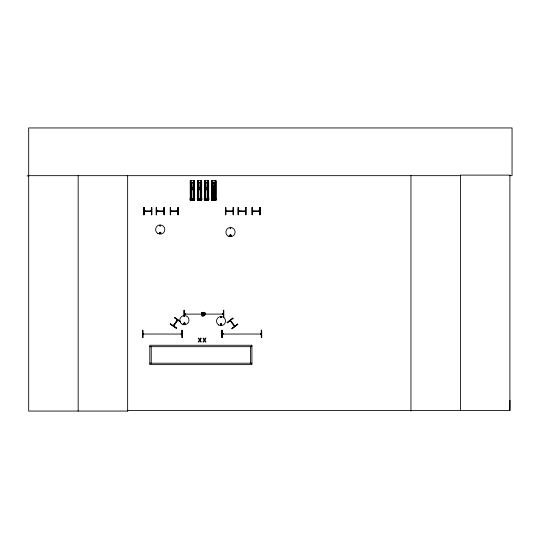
<?xml version="1.0" encoding="UTF-8"?>
<svg xmlns="http://www.w3.org/2000/svg" width="539" height="539" viewBox="0 0 539 539"><rect width="100%" height="100%" fill="white"/><g stroke="black" fill="none" stroke-linecap="round" stroke-linejoin="round"><path stroke-width="0.81" d="M509.53 175.667L512.05 175.667L512.05 127.945L28.688 127.945L28.688 411.055L127.716 411.055L127.649 410.502L509.901 410.502L509.975 400.268M159.813 225.74C161.127 224.79 159.982 226.643 159.955 225.996M160.71 232.936C159.234 234.27 160.238 231.642 160.588 232.72M183.994 316.346C185.173 315.268 184.385 317.383 184.075 316.528M184.607 316.4L184.197 316.231L184.527 316.481M183.914 323.413C185.423 325.206 184.055 321.635 184.176 323.919M184.81 323.649L184.702 323.232M230.133 228.32C231.258 227.027 230.51 229.836 230.153 228.125M230.935 235.516L230.611 235.934M220.633 317.282C221.677 315.955 221.239 318.717 220.687 317.188M221.219 317.33L220.822 317.222L221.259 317.282M173.356 325.637L173.639 325.873L177.729 319.977L173.585 325.859L173.949 325.428L173.666 325.145L173.322 325.617L177.392 319.843L176.967 320.341L177.277 320.658M203.035 315.382L204.537 314.331L203.486 312.829L201.984 313.887L203.035 315.382L203.297 313.907L203.223 314.311M203.297 313.907L203.486 312.829M234.067 325.718L234.829 326.162L230.187 320.745M214.057 200.131L213.633 200.131L214.084 200.05L213.633 199.969L214.084 199.895L213.68 199.349M230.301 228.213L230.658 228.482L230.362 228.186M230.072 235.267C230.382 237.342 231.581 234.094 230.079 235.402M220.613 324.363C222.533 323.312 220.242 326.223 220.788 324.047M177.028 320.301L177.661 319.991M177.587 320.065L173.551 325.866M206.821 199.376L206.275 199.295M184.358 313.839L185.167 313.833L184.506 313.799M222.594 313.846L222.614 314.136M222.223 333.789L223.031 333.789M260.458 333.796L261.267 333.789M144.081 210.978C144.957 210.21 144.903 211.894 144.796 210.951M150.563 210.978L151.371 210.978M156.64 210.978L157.496 211.315L157.354 210.951M163.122 210.978L163.93 210.978M170.62 210.978L171.355 211.234M225.821 210.978L226.589 211.288M233.111 210.978L232.403 211.261M238.379 210.978L239.262 211.234M252.36 210.978L253.094 211.234M176.179 328.258L176.408 327.921L170.371 323.831L170.169 324.121L176.199 328.231M159.908 232.626L159.793 233.05M142.916 334.045L143.064 333.756M143.623 333.762L143.684 334.092L143.569 333.708M185.167 314.089L184.358 314.089M181.96 334.045L181.232 334.113L181.96 333.789M223.031 334.039L222.223 334.045M260.532 333.796L261.226 334.099M151.223 211.308L144.203 211.315L144.23 210.944M163.836 211.261L156.714 211.234L163.937 211.315M177.917 211.315L170.735 211.315L170.769 210.944M233.117 211.315L225.942 211.315L225.969 210.944M238.534 210.944L245.595 211.234M245.016 210.944L244.861 211.234M245.629 211.288L238.454 211.234L245.521 211.308M252.36 211.234L259.657 211.234L252.474 211.315L252.508 210.944M258.989 210.944L258.841 211.234M202.428 315.099L203.129 314.271M203.398 313.947L204.092 313.119M227.141 322.437L232.895 317.956L233.144 318.279L227.357 322.713L227.121 322.41M227.337 322.686L233.084 318.199M230.631 321.325L230.355 320.429M237.625 324.094L231.817 328.507L232.066 328.824L237.84 324.377L237.598 324.054M231.878 328.588L237.659 324.134M230.187 235.206L230.874 235.3M234.546 326.412L230.14 320.617M181.886 333.789L181.171 333.756L181.306 334.086M160.312 225.908L160.211 225.518L160.117 225.908M202.044 314.554L203.068 314.176M203.459 314.035L204.483 313.664M150.718 210.944L150.664 211.261M156.795 210.944L163.856 211.234M163.277 210.944L163.223 211.261M177.25 210.944L177.102 211.234M232.963 211.308L225.821 211.234M184.432 313.839L185.072 313.806M222.668 313.839L223.402 313.839M222.674 314.096L223.382 313.799M142.485 330.272L142.889 330.272L142.936 337.562L142.532 337.569L142.485 330.272L142.565 337.569M142.99 333.789L143.704 333.749M143.65 334.039L142.99 334.045L181.886 334.045L181.225 334.045M222.957 333.789L222.378 334.079M222.957 334.039L222.304 334.045L261.193 334.045L261.119 333.715M261.193 334.045L260.613 334.086M261.698 337.562L261.294 337.562L261.247 330.272L261.651 330.266L261.698 337.562L261.617 330.266M26.95 175.869L28.688 175.862M28.688 175.667L460.427 175.667M211.76 180.653L215.971 180.632L215.971 200.387L211.76 200.4L211.773 180.653M190.469 182.654L194.114 182.654M197.759 182.654L201.404 182.654M204.746 182.654L208.398 182.654M212.043 182.654L215.688 182.654M190.469 183.994L194.114 183.994M197.759 183.994L201.404 183.994M204.746 183.994L208.398 183.994M212.043 183.994L215.688 183.994M190.469 185.995L194.114 185.995M197.759 185.995L201.404 185.995M204.746 185.995L208.398 185.995M212.043 185.995L215.688 185.995M190.462 187.781L194.107 187.781M197.752 187.781L201.404 187.781M204.746 187.781L208.391 187.781M212.036 187.781L215.681 187.781M190.462 189.782L194.107 189.782M197.752 189.782L201.404 189.782M204.746 189.782L208.391 189.782M212.036 189.782L215.681 189.782M190.469 198.379L194.114 198.379M197.759 198.379L201.404 198.379M204.746 198.379L208.398 198.379M212.043 198.379L215.688 198.379M189.863 198.945L194.72 198.945M197.153 198.945L202.017 198.945M204.14 198.945L209.004 198.945M211.436 198.945L216.294 198.945M189.863 199.1L194.72 199.1M197.153 199.1L202.017 199.1M204.14 199.1L209.004 199.1M211.436 199.1L216.294 199.1M191.999 199.329L192.571 199.329M199.289 199.295L199.794 199.383M213.572 199.329L214.145 199.295M190.186 200.4L194.397 200.387L194.397 180.632L190.186 180.653L190.274 200.4M197.476 200.4L201.694 200.387L201.674 180.632L197.476 180.653L197.476 200.4L197.564 180.653M144.081 214.751L143.677 214.751L143.677 207.461L144.081 207.461M151.371 214.751L151.776 214.751L151.776 207.461L151.371 207.461L151.425 214.751M170.62 207.461L170.216 207.461L170.216 214.751L170.62 214.751M225.417 207.461L225.821 207.461L225.821 214.751L225.417 214.751L225.417 207.461L225.45 214.751M233.111 207.461L233.515 207.461L233.515 214.751L233.111 214.751L233.165 207.461L233.212 214.751M246.08 207.461L245.669 207.461L245.69 214.751L246.08 214.751L246.047 207.461M144.156 210.978L151.371 211.234L144.081 211.234M170.695 210.978L177.809 210.951M225.895 210.978L233.037 210.978M252.434 210.978L259.576 211.234M177.917 211.234L170.62 211.234M238.379 214.751L237.975 214.751L238.009 207.461L238.379 207.461L238.366 214.751L238.278 207.461M223.328 314.089L184.513 314.129M149.815 346.678L251.908 346.678M149.815 363.205L251.908 363.205M230.497 235.954L230.079 235.631M206.383 199.349L206.787 199.895L206.343 199.969L206.787 200.05L206.343 200.131L206.767 200.151M199.396 199.349L199.801 199.895L199.356 199.969L199.801 200.05L199.356 200.131L199.78 200.151M192.106 199.349L192.511 199.895L192.059 199.969L192.511 200.05L192.059 200.131L192.484 200.131M201.984 313.887L203.062 314.075M203.466 314.143L204.537 314.331M259.65 210.978L258.808 211.315M245.669 210.978L244.834 211.315M177.89 210.944L177.095 211.315M180.107 321.123L174.764 317.451L174.535 317.781L180.545 321.918L174.596 317.7M170.344 323.872L176.354 328.008M202.266 313.274L203.102 313.974M203.419 314.244L204.254 314.944M230.483 320.523L234.748 326.061M202.819 312.889L203.19 313.914M203.331 314.304L203.708 315.328M261.348 330.272L261.395 337.562M223.483 310.316L223.53 317.612M222.102 330.272L222.149 337.562M184.365 315.497L184.318 310.323L183.927 310.323L183.967 315.995M184.237 310.323L184.264 315.18M182.041 330.272L182.088 337.562M142.788 330.272L142.835 337.562M509.901 410.502L509.901 175.114L460.427 175.114L460.427 410.502M410.947 175.667L410.947 411.055M260.02 207.461L260.02 214.751M259.751 207.461L259.704 214.751M252.259 207.461L252.259 214.751M250.494 346.678L250.494 363.205M245.771 207.461L245.771 214.751M225.767 207.461L225.767 214.751M215.883 180.632L215.883 200.387M215.492 180.632L215.492 200.387M215.418 180.632L215.405 200.387M215.25 182.283L215.263 183.927M215.263 185.571L215.25 188.044M215.25 189.688L215.263 198.736M215.176 182.283L215.176 183.927M215.176 185.571L215.176 188.044M215.176 189.688L215.176 198.736M215.014 182.283L215.014 183.927M215.014 185.571L215.014 188.044M215.014 189.688L215.014 198.736M214.973 180.632L214.973 200.387M214.778 182.283L214.778 183.927M214.778 185.571L214.778 188.044M214.778 189.688L214.778 198.736M214.69 182.283L214.711 183.927M214.69 185.571L214.711 188.044M214.69 189.688L214.711 198.736M214.421 200.387L213.309 200.387M213.04 182.297L213.02 183.94L212.952 182.297M213.04 185.591L213.02 188.057L212.952 185.591M213.04 189.701L213.02 198.756L212.952 189.701M212.79 182.297L212.79 183.94M212.79 185.591L212.79 188.057M212.79 189.701L212.79 198.756M212.75 180.653L212.75 200.4M212.555 182.297L212.555 183.94M212.555 185.591L212.555 188.057M212.555 189.701L212.555 198.756M212.487 182.297L212.467 183.94M212.467 185.591L212.487 188.057M212.487 189.701L212.467 198.756M212.332 182.297L212.312 183.94M212.312 185.591L212.332 188.057M212.312 189.701L212.326 200.387M212.245 182.297L212.245 183.94M212.245 185.591L212.245 188.057M212.245 189.701L212.245 198.756M212.076 200.4L212.076 180.653L212.009 200.4M208.593 180.632L208.593 200.387M208.431 180.632L208.398 200.387L208.357 180.632M208.195 182.283L208.195 183.927M208.195 185.571L208.195 188.044M208.195 189.688L208.195 198.736M208.108 182.283L208.128 183.927M208.108 185.571L208.128 188.044M208.108 189.688L208.108 200.387M207.973 182.283L207.953 183.927M207.973 185.571L207.953 188.044M207.953 189.688L207.973 198.736M207.879 182.283L207.879 183.927M207.879 185.571L207.879 188.044M207.879 189.688L207.879 198.736M207.717 182.283L207.717 183.927M207.717 185.571L207.717 188.044M207.717 189.688L207.717 198.736M207.683 180.632L207.683 200.387M207.488 182.283L207.488 183.927M207.488 185.571L207.488 188.044M207.488 189.688L207.488 198.736M207.4 182.283L207.414 183.927M207.414 185.571L207.4 188.044M207.4 189.688L207.414 198.736M207.131 200.387L206.013 200.387M205.73 182.297L205.75 183.94M205.73 185.591L205.75 188.057M205.73 189.701L205.75 198.756M205.655 182.297L205.655 183.94M205.655 185.591L205.655 188.057M205.655 189.701L205.655 198.756M205.46 180.653L205.46 200.4M205.426 182.297L205.426 183.94M205.426 185.591L205.426 188.057M205.426 189.701L205.426 198.756M205.265 182.297L205.265 183.94M205.265 185.591L205.265 188.057M205.265 189.701L205.265 198.756M205.177 182.297L205.191 183.94M205.177 185.591L205.191 188.057M205.191 189.701L205.177 198.756M205.036 200.4L205.022 180.653L204.948 200.4M204.786 180.653L204.786 200.4M204.712 180.653L204.746 200.4M204.557 180.653L204.557 200.4M201.599 180.632L201.599 200.387M201.438 180.632L201.438 200.387M201.37 180.632L201.404 200.387M201.209 182.283L201.209 183.927M201.209 185.571L201.209 188.044M201.209 189.688L201.209 198.736M201.121 182.283L201.135 183.927M201.121 185.571L201.135 188.044M201.121 189.688L201.121 200.387M200.98 182.283L200.966 183.927M200.966 185.571L200.98 188.044M200.98 189.688L200.966 198.736M200.892 182.283L200.892 183.927M200.892 185.571L200.892 188.044M200.892 189.688L200.892 198.736M200.69 180.632L200.69 200.387M200.407 182.283L200.501 183.927M200.427 185.571L200.407 188.044M200.427 189.688L200.407 198.736M200.137 200.387L199.026 200.387M198.743 182.297L198.756 183.94M198.756 185.591L198.743 188.057M198.743 189.701L198.756 198.756M198.669 182.297L198.669 183.94M198.669 185.591L198.669 188.057M198.669 189.701L198.669 198.756M198.507 182.297L198.507 183.94M198.507 185.591L198.507 188.057M198.507 189.701L198.507 198.756M198.467 180.653L198.467 200.4M198.278 182.297L198.278 183.94M198.278 185.591L198.278 188.057M198.278 189.701L198.278 198.756M198.184 182.297L198.204 183.94M198.204 185.591L198.184 188.057M198.204 189.701L198.184 198.756M198.049 180.653L198.049 200.4M198.035 180.653L197.961 200.4M197.759 180.653L197.8 200.4M194.309 180.632L194.309 200.387M194.114 200.387L194.148 180.632L194.074 200.387M193.919 180.632L193.919 200.387M193.845 180.632L193.831 200.387M193.69 182.283L193.669 183.927M193.669 185.571L193.69 188.044M193.69 189.688L193.669 198.736M193.602 182.283L193.602 183.927M193.602 185.571L193.602 188.044M193.602 189.688L193.602 198.736M193.4 180.632L193.4 200.387M193.137 182.283L193.117 183.927M193.205 185.571L193.117 188.044M193.117 189.688L193.137 198.736M192.847 200.387L191.736 200.387M191.466 182.297L191.446 183.94M191.446 185.591L191.466 188.057M191.446 189.701L191.466 198.756M191.379 182.297L191.379 183.94M191.379 185.591L191.379 188.057M191.379 189.701L191.379 198.756M191.217 182.297L191.217 183.94M191.217 185.591L191.217 188.057M191.217 189.701L191.217 198.756M191.177 180.653L191.177 200.4M190.981 182.297L190.981 183.94M190.981 185.591L190.981 188.057M190.981 189.701L190.981 198.756M190.894 182.297L190.914 183.94M190.894 185.591L190.914 188.057M190.894 189.701L190.914 198.756M190.759 183.94L190.759 182.297L190.665 183.94M190.759 185.591L190.759 188.057L190.665 185.591M190.752 200.387L190.759 189.701L190.665 198.756M190.469 180.653L190.435 200.4M178.011 207.461L177.964 214.751M164.038 207.461L164.038 214.751M156.593 207.461L156.539 214.751M156.27 207.461L156.27 214.751M151.742 207.461L151.742 214.751M151.472 207.461L151.472 214.751M151.23 346.678L151.23 363.205M143.711 207.461L143.711 214.751M127.642 175.667L127.642 411.055M78.168 175.667L78.168 411.055M159.578 232.767C160.386 235.273 161.532 230.995 159.578 232.767M183.759 323.366C184.56 325.873 185.706 321.601 183.759 323.366M229.863 235.348C230.665 237.854 231.81 233.576 229.863 235.348M220.397 324.303C221.206 326.816 222.351 322.538 220.397 324.303M200.683 338.169L199.753 339.678L198.83 338.169L198.244 338.169L199.437 340.089L198.211 342.016L198.763 342.016L199.72 340.473L200.656 342.016L201.242 342.016L200.036 340.062L201.242 338.169L200.683 338.169M205.42 338.169L204.483 339.678L203.56 338.169L202.981 338.169L204.166 340.089L202.94 342.016L203.493 342.016L204.449 340.473L205.393 342.016L205.979 342.016L204.766 340.062L205.972 338.169L205.42 338.169M201.707 312.431C199.625 321.823 211.261 311.064 201.707 312.431M223.786 310.316L223.382 310.316L223.429 317.612L223.833 317.606L223.786 310.316M182.344 330.266L181.939 330.272L181.987 337.562L182.391 337.562L182.31 330.266M222.203 330.272L221.798 330.272L221.839 337.569L222.25 337.562L222.149 330.272M208.681 180.632L204.463 180.653L204.483 200.4L208.681 200.387L208.681 180.632M156.64 207.461L156.236 207.461L156.236 214.751L156.64 214.751L156.627 207.461M164.341 207.461L163.93 207.461L163.93 214.751L164.341 214.751L164.307 207.461M178.315 207.461L177.91 207.461L177.91 214.751L178.315 214.751L178.315 207.461M252.36 207.461L251.956 207.461L251.989 214.751L252.36 214.751L252.306 207.461M260.054 207.461L259.65 207.461L259.67 214.751L260.054 214.751L260.054 207.461M251.908 345.256L149.815 345.256L149.815 364.627L251.908 364.627L251.908 345.256M215.688 200.387L215.681 180.632L215.647 200.387M170.567 214.751L170.567 207.461L170.519 214.751M144.028 214.751L144.028 207.461L143.98 214.751M218.767 324.997A4.541 4.541 0 0 0 225.571 321.069A4.541 4.541 0 0 0 218.767 317.134A4.541 4.541 0 0 0 218.767 324.997M220.68 325.084A0.707 0.707 0 0 0 221.738 324.478A0.707 0.707 0 0 0 220.68 323.865A0.707 0.707 0 0 0 220.68 325.084M182.088 324.121A4.615 4.615 0 0 0 189 320.132A4.615 4.615 0 0 0 182.088 316.137A4.615 4.615 0 0 0 182.088 324.121M183.893 324.04A0.707 0.707 0 0 0 185.072 323.723A0.707 0.707 0 0 0 184.21 322.854A0.707 0.707 0 0 0 183.893 324.04M213.457 189.479A0.808 0.808 0 0 0 214.67 188.778A0.808 0.808 0 0 0 213.457 188.077A0.808 0.808 0 0 0 213.457 189.479M206.161 189.479A0.808 0.808 0 0 0 207.38 188.778A0.808 0.808 0 0 0 206.161 188.077A0.808 0.808 0 0 0 206.161 189.479M199.174 189.479A0.808 0.808 0 0 0 200.387 188.778A0.808 0.808 0 0 0 199.174 188.077A0.808 0.808 0 0 0 199.174 189.479M191.884 189.479A0.808 0.808 0 0 0 193.097 188.778A0.808 0.808 0 0 0 191.884 188.077A0.808 0.808 0 0 0 191.884 189.479M228.192 236.102A4.615 4.615 0 0 0 235.112 232.107A4.615 4.615 0 0 0 228.192 228.112A4.615 4.615 0 0 0 228.192 236.102M229.998 236.015A0.707 0.707 0 0 0 231.177 235.698A0.707 0.707 0 0 0 230.315 234.836A0.707 0.707 0 0 0 229.998 236.015M157.907 233.522A4.615 4.615 0 0 0 164.826 229.526A4.615 4.615 0 0 0 157.907 225.531A4.615 4.615 0 0 0 157.907 233.522M159.712 233.434A0.707 0.707 0 0 0 160.898 233.117A0.707 0.707 0 0 0 160.029 232.255A0.707 0.707 0 0 0 159.712 233.434"/></g></svg>
